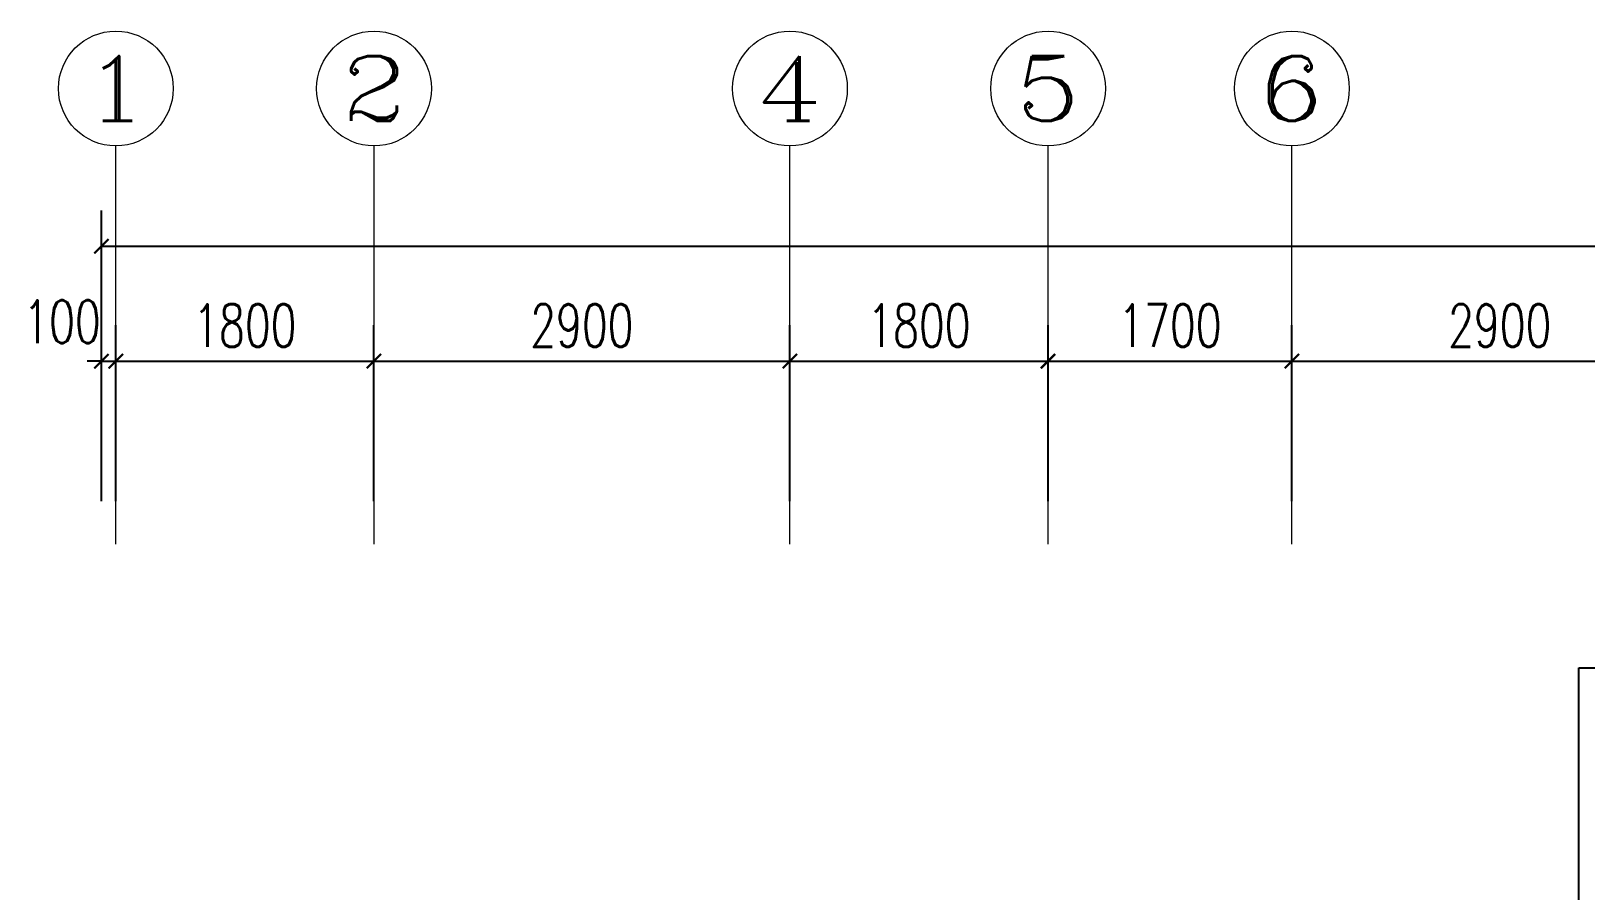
# Model space of a CAD drawing. Extents: x 3753737 to 4713801, y -857380 to 24339.
# Drawn here: x 4208522 to 4219363, y -786140 to -780149 of the extents above; entities that cross this region are included whole.
import ezdxf
from ezdxf.enums import TextEntityAlignment as Align

# ---------------------------------------------------------------- set-up
doc = ezdxf.new("R2010")
doc.units = 0
doc.header["$LTSCALE"] = 1000
doc.header["$MEASUREMENT"] = 0
doc.layers.get('0').update_dxf_attribs({"linetype": 'CONTINUOUS'})
doc.layers.get('Defpoints').update_dxf_attribs({"linetype": 'CONTINUOUS'})
doc.layers.add('!!电气', color=1, linetype='CONTINUOUS')
doc.layers.add('WALL', color=252, linetype='CONTINUOUS')
doc.layers.add('AXIS', color=114, linetype='CONTINUOUS', lineweight=20)
doc.layers.add('AXIS_TEXT', color=7, linetype='CONTINUOUS', lineweight=20)
doc.styles.add('_TCH_AXIS', font='COMPLEX', dxfattribs={"bigfont": 'GBCBIG'})
doc.styles.add('_TCH_DIM_T3', font='SIMPLEX.shx', dxfattribs={"width": 0.705882, "bigfont": 'GBCBIG.shx'})
doc.styles.add('COMPLEX', font='COMPLEX')
doc.dimstyles.new('_TCH_ARCH&&100', dxfattribs={"dimtxt": 297.5, "dimasz": 100, "dimexe": 250, "dimexo": 300, "dimgap": 100, "dimtad": 1, "dimdec": 0, "dimzin": 0, "dimdsep": 46, "dimtxsty": '_TCH_DIM_T3', "dimblk": 'ARCHTICK', "dimcen": 0.09, "dimclrt": 7, "dimazin": 2, "dimtfac": 1, "dimtdec": 0, "dimtix": 1, "dimtmove": 2, "dimatfit": 3, "dimfxl": 1, "dimtolj": 1, "dimtzin": 0, "dimarcsym": 0})

# ---------------------------------------------------------------- blocks, each defined once
blk = doc.blocks.new('_ArchTick')
at = {"color": 0, "linetype": 'ByBlock', "const_width": 0.15}
blk.add_lwpolyline([(-0.5, -0.5), (0.5, 0.5)], dxfattribs=at)
blk = doc.blocks.new('*D567')
at = {"layer": 'AXIS', "color": 0, "lineweight": -2, "transparency": 16777216}
for p, q in [((11702, -5070), (11702, -3045)), ((61902, -5070), (61902, -3045)), ((11702, -3295), (61902, -3295))]:
    blk.add_line(p, q, dxfattribs=at)
at = {"layer": 'Defpoints', "color": 0, "transparency": 16777216}
for p in [(61902, -3295), (11702, -5370), (61902, -5370)]:
    blk.add_point(p, dxfattribs=at)
at = {"layer": 'AXIS', "color": 0, "lineweight": -2, "transparency": 16777216, "xscale": 100, "yscale": 100, "zscale": 100, "rotation": 180}
blk.add_blockref('_ArchTick', (11702, -3295), dxfattribs=at)
at = {"layer": 'AXIS', "color": 0, "lineweight": -2, "transparency": 16777216, "xscale": 100, "yscale": 100, "zscale": 100}
blk.add_blockref('_ArchTick', (61902, -3295), dxfattribs=at)
at = {"layer": 'AXIS', "color": 7, "transparency": 16777216, "insert": (36802, -3047), "char_height": 297.5, "attachment_point": 5, "style": '_TCH_DIM_T3'}
blk.add_mtext('\\A1;50200', dxfattribs=at)
blk = doc.blocks.new('*D568')
at = {"layer": 'AXIS', "color": 0, "lineweight": -2, "transparency": 16777216}
for p, q in [((11702, -5070), (11702, -3845)), ((11802, -5070), (11802, -3845)), ((11702, -4095), (11602, -4095)), ((11702, -4095), (11802, -4095)), ((11802, -4095), (11902, -4095))]:
    blk.add_line(p, q, dxfattribs=at)
at = {"layer": 'Defpoints', "color": 0, "transparency": 16777216}
for p in [(11802, -4095), (11702, -5370), (11802, -5370)]:
    blk.add_point(p, dxfattribs=at)
at = {"layer": 'AXIS', "color": 0, "lineweight": -2, "transparency": 16777216, "xscale": 100, "yscale": 100, "zscale": 100}
blk.add_blockref('_ArchTick', (11702, -4095), dxfattribs=at)
at = {"layer": 'AXIS', "color": 0, "lineweight": -2, "transparency": 16777216, "xscale": 100, "yscale": 100, "zscale": 100, "rotation": 180}
blk.add_blockref('_ArchTick', (11802, -4095), dxfattribs=at)
at = {"layer": 'AXIS', "color": 7, "transparency": 16777216, "insert": (11427, -3820), "char_height": 297.5, "attachment_point": 5, "style": '_TCH_DIM_T3'}
blk.add_mtext('\\A1;100', dxfattribs=at)
blk = doc.blocks.new('*D569')
at = {"layer": 'AXIS', "color": 0, "lineweight": -2, "transparency": 16777216}
for p, q in [((11802, -5070), (11802, -3845)), ((13602, -5070), (13602, -3845)), ((11802, -4095), (13602, -4095))]:
    blk.add_line(p, q, dxfattribs=at)
at = {"layer": 'Defpoints', "color": 0, "transparency": 16777216}
for p in [(13602, -4095), (11802, -5370), (13602, -5370)]:
    blk.add_point(p, dxfattribs=at)
at = {"layer": 'AXIS', "color": 0, "lineweight": -2, "transparency": 16777216, "xscale": 100, "yscale": 100, "zscale": 100, "rotation": 180}
blk.add_blockref('_ArchTick', (11802, -4095), dxfattribs=at)
at = {"layer": 'AXIS', "color": 0, "lineweight": -2, "transparency": 16777216, "xscale": 100, "yscale": 100, "zscale": 100}
blk.add_blockref('_ArchTick', (13602, -4095), dxfattribs=at)
at = {"layer": 'AXIS', "color": 7, "transparency": 16777216, "insert": (12702, -3847), "char_height": 297.5, "attachment_point": 5, "style": '_TCH_DIM_T3'}
blk.add_mtext('\\A1;1800', dxfattribs=at)
blk = doc.blocks.new('*D570')
at = {"layer": 'AXIS', "color": 0, "lineweight": -2, "transparency": 16777216}
for p, q in [((13602, -5070), (13602, -3845)), ((16502, -5070), (16502, -3845)), ((13602, -4095), (16502, -4095))]:
    blk.add_line(p, q, dxfattribs=at)
at = {"layer": 'Defpoints', "color": 0, "transparency": 16777216}
for p in [(16502, -4095), (13602, -5370), (16502, -5370)]:
    blk.add_point(p, dxfattribs=at)
at = {"layer": 'AXIS', "color": 0, "lineweight": -2, "transparency": 16777216, "xscale": 100, "yscale": 100, "zscale": 100, "rotation": 180}
blk.add_blockref('_ArchTick', (13602, -4095), dxfattribs=at)
at = {"layer": 'AXIS', "color": 0, "lineweight": -2, "transparency": 16777216, "xscale": 100, "yscale": 100, "zscale": 100}
blk.add_blockref('_ArchTick', (16502, -4095), dxfattribs=at)
at = {"layer": 'AXIS', "color": 7, "transparency": 16777216, "insert": (15052, -3847), "char_height": 297.5, "attachment_point": 5, "style": '_TCH_DIM_T3'}
blk.add_mtext('\\A1;2900', dxfattribs=at)
blk = doc.blocks.new('*D571')
at = {"layer": 'AXIS', "color": 0, "lineweight": -2, "transparency": 16777216}
for p, q in [((16502, -5070), (16502, -3845)), ((18302, -5070), (18302, -3845)), ((16502, -4095), (18302, -4095))]:
    blk.add_line(p, q, dxfattribs=at)
at = {"layer": 'Defpoints', "color": 0, "transparency": 16777216}
for p in [(18302, -4095), (16502, -5370), (18302, -5370)]:
    blk.add_point(p, dxfattribs=at)
at = {"layer": 'AXIS', "color": 0, "lineweight": -2, "transparency": 16777216, "xscale": 100, "yscale": 100, "zscale": 100, "rotation": 180}
blk.add_blockref('_ArchTick', (16502, -4095), dxfattribs=at)
at = {"layer": 'AXIS', "color": 0, "lineweight": -2, "transparency": 16777216, "xscale": 100, "yscale": 100, "zscale": 100}
blk.add_blockref('_ArchTick', (18302, -4095), dxfattribs=at)
at = {"layer": 'AXIS', "color": 7, "transparency": 16777216, "insert": (17402, -3847), "char_height": 297.5, "attachment_point": 5, "style": '_TCH_DIM_T3'}
blk.add_mtext('\\A1;1800', dxfattribs=at)
blk = doc.blocks.new('*D572')
at = {"layer": 'AXIS', "color": 0, "lineweight": -2, "transparency": 16777216}
for p, q in [((18302, -5070), (18302, -3845)), ((20002, -5070), (20002, -3845)), ((18302, -4095), (20002, -4095))]:
    blk.add_line(p, q, dxfattribs=at)
at = {"layer": 'Defpoints', "color": 0, "transparency": 16777216}
for p in [(20002, -4095), (18302, -5370), (20002, -5370)]:
    blk.add_point(p, dxfattribs=at)
at = {"layer": 'AXIS', "color": 0, "lineweight": -2, "transparency": 16777216, "xscale": 100, "yscale": 100, "zscale": 100, "rotation": 180}
blk.add_blockref('_ArchTick', (18302, -4095), dxfattribs=at)
at = {"layer": 'AXIS', "color": 0, "lineweight": -2, "transparency": 16777216, "xscale": 100, "yscale": 100, "zscale": 100}
blk.add_blockref('_ArchTick', (20002, -4095), dxfattribs=at)
at = {"layer": 'AXIS', "color": 7, "transparency": 16777216, "insert": (19152, -3847), "char_height": 297.5, "attachment_point": 5, "style": '_TCH_DIM_T3'}
blk.add_mtext('\\A1;1700', dxfattribs=at)
blk = doc.blocks.new('*D573')
at = {"layer": 'AXIS', "color": 0, "lineweight": -2, "transparency": 16777216}
for p, q in [((20002, -5070), (20002, -3845)), ((22902, -5070), (22902, -3845)), ((20002, -4095), (22902, -4095))]:
    blk.add_line(p, q, dxfattribs=at)
at = {"layer": 'Defpoints', "color": 0, "transparency": 16777216}
for p in [(22902, -4095), (20002, -5370), (22902, -5370)]:
    blk.add_point(p, dxfattribs=at)
at = {"layer": 'AXIS', "color": 0, "lineweight": -2, "transparency": 16777216, "xscale": 100, "yscale": 100, "zscale": 100, "rotation": 180}
blk.add_blockref('_ArchTick', (20002, -4095), dxfattribs=at)
at = {"layer": 'AXIS', "color": 0, "lineweight": -2, "transparency": 16777216, "xscale": 100, "yscale": 100, "zscale": 100}
blk.add_blockref('_ArchTick', (22902, -4095), dxfattribs=at)
at = {"layer": 'AXIS', "color": 7, "transparency": 16777216, "insert": (21452, -3847), "char_height": 297.5, "attachment_point": 5, "style": '_TCH_DIM_T3'}
blk.add_mtext('\\A1;2900', dxfattribs=at)
blk = doc.blocks.new('_AXISO')
blk.add_circle((0, 0), 0.5)
at = {"layer": 'AXIS_TEXT', "style": 'COMPLEX', "width": 1.041667}
blk.add_attdef('A', text='', height=0.56, dxfattribs=at).set_placement((-0.25, -0.28), (0.25, -0.28), align=Align.FIT)
blk = doc.blocks.new('A$C100F5A36')
at = {"layer": 'AXIS'}
for p, q in [((11802.5, -5370.4), (11802.5, -2595.4)), ((13602.5, -5370.4), (13602.5, -2595.4)), ((16502.5, -5370.4), (16502.5, -2595.4)), ((18302.5, -5370.4), (18302.5, -2595.4)), ((20002.5, -5370.4), (20002.5, -2595.4))]:
    blk.add_line(p, q, dxfattribs=at)
at = {"layer": 'WALL', "color": 252}
for p, q in [((22002.5, -6232.4), (22902.5, -6232.4)), ((22002.5, -7882.4), (22002.5, -6232.4))]:
    blk.add_line(p, q, dxfattribs=at)
at = {"layer": 'AXIS'}
ref = blk.add_blockref('_AXISO', (11802.5, -2195.4), dxfattribs=dict(at, xscale=800, yscale=800, zscale=800))
ref.add_attrib('A', '1', dxfattribs={"layer": 'AXIS_TEXT', "height": 452.5, "style": '_TCH_AXIS', "width": 2.333333}).set_placement((11576.2, -2421.7), (12028.7, -2421.7), align=Align.FIT)
ref = blk.add_blockref('_AXISO', (13602.5, -2195.4), dxfattribs=dict(at, xscale=800, yscale=800, zscale=800))
ref.add_attrib('A', '2', dxfattribs={"layer": 'AXIS_TEXT', "height": 452.5, "style": '_TCH_AXIS', "width": 1.5}).set_placement((13376.2, -2421.7), (13828.7, -2421.7), align=Align.FIT)
ref = blk.add_blockref('_AXISO', (16502.5, -2195.4), dxfattribs=dict(at, xscale=800, yscale=800, zscale=800))
ref.add_attrib('A', '4', dxfattribs={"layer": 'AXIS_TEXT', "height": 452.5, "style": '_TCH_AXIS', "width": 1.3125}).set_placement((16276.2, -2421.7), (16728.7, -2421.7), align=Align.FIT)
ref = blk.add_blockref('_AXISO', (18302.5, -2195.4), dxfattribs=dict(at, xscale=800, yscale=800, zscale=800))
ref.add_attrib('A', '5', dxfattribs={"layer": 'AXIS_TEXT', "height": 452.5, "style": '_TCH_AXIS', "width": 1.5}).set_placement((18076.2, -2421.7), (18528.7, -2421.7), align=Align.FIT)
ref = blk.add_blockref('_AXISO', (20002.5, -2195.4), dxfattribs=dict(at, xscale=800, yscale=800, zscale=800))
ref.add_attrib('A', '6', dxfattribs={"layer": 'AXIS_TEXT', "height": 452.5, "style": '_TCH_AXIS', "width": 1.5}).set_placement((19776.2, -2421.7), (20228.7, -2421.7), align=Align.FIT)
for p1, p2, distance, text, picture, middle in [((11702.5, -5370.4), (61902.5, -5370.4), 2075, '50200', '*D567', (36802.5, -3046.7)), ((11802.5, -5370.4), (13602.5, -5370.4), 1275, '1800', '*D569', (12702.5, -3846.7)), ((13602.5, -5370.4), (16502.5, -5370.4), 1275, '2900', '*D570', (15052.5, -3846.7)), ((16502.5, -5370.4), (18302.5, -5370.4), 1275, '1800', '*D571', (17402.5, -3846.7)), ((18302.5, -5370.4), (20002.5, -5370.4), 1275, '1700', '*D572', (19152.5, -3846.7)), ((20002.5, -5370.4), (22902.5, -5370.4), 1275, '2900', '*D573', (21452.5, -3846.7))]:
    dim = blk.add_aligned_dim(p1=p1, p2=p2, distance=distance, text=text, dimstyle='_TCH_ARCH&&100', dxfattribs=at)
    dim.commit()
    dim.dimension.update_dxf_attribs({"geometry": picture, "text_midpoint": middle})
dim = blk.add_linear_dim(base=(11802.5, -4095.4), p1=(11702.5, -5370.4), p2=(11802.5, -5370.4), angle=0, text='100', dimstyle='_TCH_ARCH&&100', dxfattribs=at)
dim.commit()
dim.dimension.update_dxf_attribs({"geometry": '*D568', "text_midpoint": (11427.5, -3820.4), "dimtype": 129})

msp = doc.modelspace()

# ---------------------------------------------------------------- block references
at = {"layer": '!!电气'}
msp.add_blockref('A$C100F5A36', (4197311, -778353.6), dxfattribs=at)

doc.saveas('drawing.dxf')
